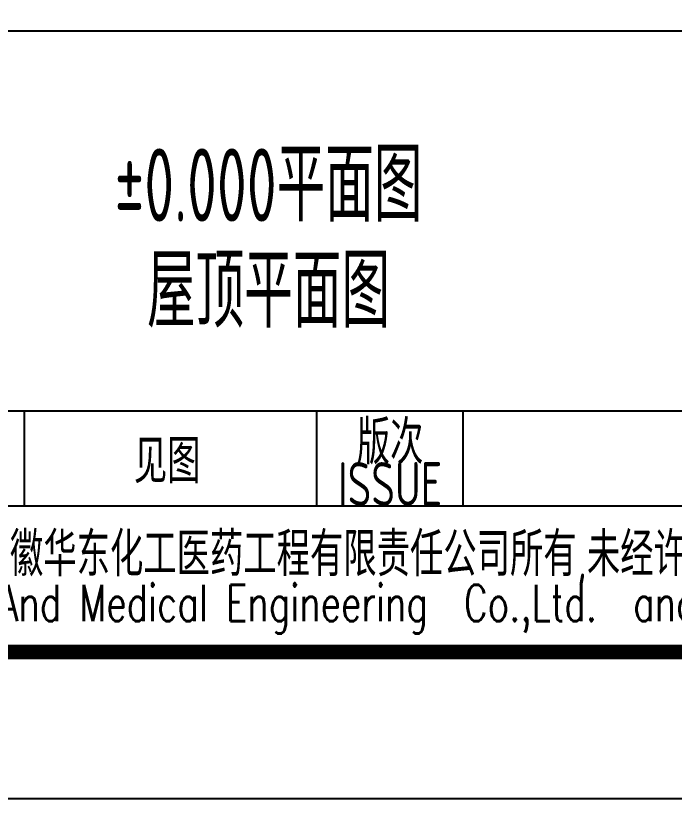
# Model space of a CAD drawing. Extents: x 5066963 to 5185393, y -485691 to -238129.
# Drawn here: x 5167363 to 5171868, y -422737 to -417384 of the extents above; entities that cross this region are included whole.
import ezdxf
from ezdxf.enums import TextEntityAlignment as Align

# ---------------------------------------------------------------- set-up
doc = ezdxf.new("R2010")
doc.units = 0
doc.header["$LTSCALE"] = 1000
doc.header["$MEASUREMENT"] = 0
doc.layers.get('0').update_dxf_attribs({"linetype": 'CONTINUOUS'})
doc.layers.add('PUB_TITLE', color=4, linetype='CONTINUOUS')
doc.styles.add('AHD', font='sceie.shx', dxfattribs={"width": 0.7, "bigfont": 'sceic.shx'})
doc.styles.add('ECEC_TQ', font='txt_l.shx', dxfattribs={"bigfont": 'hztxt_l.shx'})
doc.styles.add('sceie', font='sceie.shx', dxfattribs={"bigfont": 'sceic.shx'})

msp = doc.modelspace()

# ---------------------------------------------------------------- linework, layer by layer
for p, q in [((5160924.1, -417487.3), (5171924.1, -417487.3)), ((5166424.1, -420087.3), (5178924.1, -420087.3)), ((5167424.1, -420737.3), (5167424.1, -420087.3)), ((5169424.1, -420737.3), (5169424.1, -420087.3)), ((5170424.1, -420737.3), (5170424.1, -420087.3)), ((5160924.1, -420737.3), (5178924.1, -420737.3)), ((5160924.1, -421737.3), (5178924.1, -421737.3))]:
    msp.add_line(p, q)
at = {"layer": 'PUB_TITLE', "color": 4}
msp.add_lwpolyline([(5095824.1, -422737.3), (5179924.1, -422737.3), (5179924.1, -363337.3), (5095824.1, -363337.3)], close=True, dxfattribs=at)
at = {"layer": 'PUB_TITLE', "color": 4, "const_width": 100}
msp.add_lwpolyline([(5098324.1, -421737.3), (5178924.1, -421737.3), (5178924.1, -364337.3), (5098324.1, -364337.3)], close=True, dxfattribs=at)

# ---------------------------------------------------------------- texts
for s, height, style, width, p in [('%%P0.000平面图', 500, 'AHD', 0.7, (5169093, -418529.7)), ('屋顶平面图', 500, 'AHD', 0.7, (5169093, -419256)), ('版次', 300, 'sceie', 0.8, (5169924.1, -420287.3)), ('见图', 300, 'sceie', 0.8, (5168400, -420424.3)), ('ISSUE', 300, 'sceie', 0.8, (5169924.1, -420587.3)), ('本文件专有权属安徽华东化工医药工程有限责任公司所有,未经许可不得复制或转让给第三方', 300, 'sceie', 0.8, (5170095.2, -421086.2)), ('The proprietary right of this document belongs to Anhui Huadong Chemical And Medical Engineering  Co.,Ltd.  and any replication or transfer to the 3rd. side is forbidden without its permission. ', 250, 'ECEC_TQ', 0.72, (5169924.1, -421437.3))]:
    msp.add_text(s, height=height, dxfattribs=dict(style=style, width=width)).set_placement(p, align=Align.MIDDLE)

doc.saveas('drawing.dxf')
